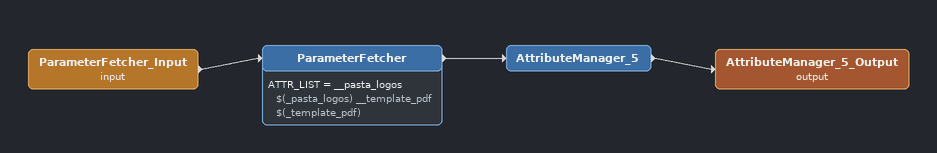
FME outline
ParameterFetcher_Input (input)
    -> ParameterFetcher
ParameterFetcher
    ATTR_LIST = __pasta_logos $(_pasta_logos) __template_pdf $(_template_pdf)
    -> AttributeManager_5
AttributeManager_5
    -> AttributeManager_5_Output (output)
AttributeManager_5_Output (output)
